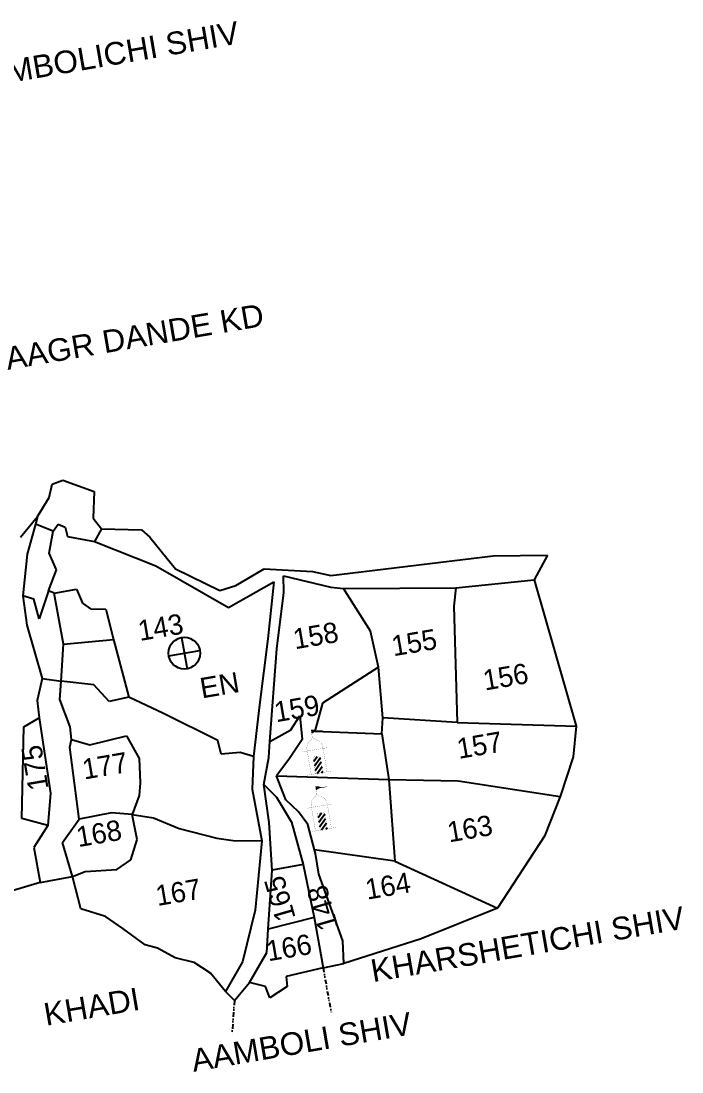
# Model space of a CAD drawing. Header units: metres. Extents: x 284659 to 287373, y 2024377 to 2026607.
# Drawn here: x 286664 to 287373, y 2024407 to 2025534 of the extents above; entities that cross this region are included whole.
import ezdxf
from ezdxf.enums import TextEntityAlignment as Align

# ---------------------------------------------------------------- set-up
doc = ezdxf.new("R2010")
doc.units = ezdxf.units.M
doc.header["$MEASUREMENT"] = 0
doc.linetypes.add('DIVIDE', pattern=[1.25, 0.5, -0.25, 0, -0.25, 0, -0.25])
for name, color, linetype in [('POLY_PARCEL', 6, 'Continuous'), ('POLY_WATER', 4, 'Continuous'), ('TEXT_MAPIN', 7, 'Continuous'), ('TEXT_MAPOUT', 7, 'Continuous'), ('TEXT_PARCEL', 7, 'Continuous'), ('V_BOUND_LINE', 7, 'Continuous'), ('V_DIVIDE_LINE', 7, 'DIVIDE')]:
    doc.layers.add(name, color=color, linetype=linetype)
doc.styles.get("Standard").update_dxf_attribs({"font": 'arial.ttf'})
doc.styles.add('TEXT_MAP', font='')
doc.styles.get('TEXT_MAP').set_extended_font_data('Kruti Dev 050')

msp = doc.modelspace()

# ---------------------------------------------------------------- hatches: boundary and pattern name
at = {"linetype": 'Continuous'}
for points in [[(286979.1, 2024771.5), (286981.4, 2024772.3), (286984.2, 2024772.5), (286987.5, 2024773.2), (286980.5, 2024773), (286978.1, 2024773.8), (286975.3, 2024773.8), (286975.9, 2024769.8), (286976.4, 2024769.9)], [(286983.7, 2024711), (286986.1, 2024711.8), (286988.8, 2024712), (286992.2, 2024712.7), (286985.1, 2024712.5), (286982.7, 2024713.3), (286980, 2024713.3), (286980.6, 2024709.3), (286981, 2024709.4)]]:
    msp.add_hatch(color=256, dxfattribs=at).paths.add_polyline_path(points)
h = msp.add_hatch(dxfattribs=at)
h.set_pattern_fill('ANSI31', color=256, scale=28.0284, angle=9.7407, style=0)
h.set_pattern_definition([(54.74074, (286390.8236, 2023830.409), (-2.860818, 2.022519), [])])
h.paths.add_polyline_path([(286977.4, 2024744.6), (286980.5, 2024726.7), (286988.2, 2024728.1), (286985.1, 2024745.9)])
h = msp.add_hatch(dxfattribs=at)
h.set_pattern_fill('ANSI31', color=256, scale=28.0284, angle=9.7407, style=0)
h.set_pattern_definition([(54.74074, (286395.458, 2023769.9286), (-2.860818, 2.022519), [])])
h.paths.add_polyline_path([(286982.1, 2024684.1), (286985.1, 2024666.3), (286992.8, 2024667.6), (286989.8, 2024685.4)])

# ---------------------------------------------------------------- linework, layer by layer
for points in [[(286836.5, 2024872.8), (286842.3, 2024839.3)], [(286822.6, 2024853.2), (286856.1, 2024858.9)]]:
    msp.add_lwpolyline(points)
at = {"linetype": 'Continuous', "const_width": 0.14}
for points in [[(286971.2, 2024751), (286970.6, 2024754.2), (286971.4, 2024758.5), (286973.5, 2024761.5), (286975.6, 2024763.2), (286976.6, 2024765.5), (286978.5, 2024764.3), (286982, 2024762.5), (286983.9, 2024761.8), (286985.8, 2024760), (286987.3, 2024757.6), (286988.2, 2024753.9)], [(286976.6, 2024765.5), (286975.3, 2024773.8), (286978.1, 2024773.8), (286980.5, 2024773), (286987.5, 2024773.2), (286984.2, 2024772.5), (286981.4, 2024772.3), (286979.1, 2024771.5), (286976.4, 2024769.9), (286975.9, 2024769.8)], [(286966.4, 2024750.2), (286993.5, 2024754.8)], [(286975.5, 2024725.9), (286971.2, 2024751)], [(286980.5, 2024726.7), (286977.4, 2024744.6), (286985.1, 2024745.9), (286988.2, 2024728.1)], [(286992.5, 2024728.8), (286988.2, 2024753.9)], [(286970.7, 2024725.1), (286998.1, 2024729.8)], [(286981.2, 2024705), (286980, 2024713.3), (286982.7, 2024713.3), (286985.1, 2024712.5), (286992.2, 2024712.7), (286988.8, 2024712), (286986.1, 2024711.8), (286983.7, 2024711), (286981, 2024709.4), (286980.6, 2024709.3)], [(286975.8, 2024690.5), (286975.3, 2024693.7), (286976, 2024698), (286978.2, 2024701), (286980.2, 2024702.8), (286981.2, 2024705), (286983.1, 2024703.8), (286986.6, 2024702), (286988.6, 2024701.3), (286990.4, 2024699.5), (286991.9, 2024697.1), (286992.8, 2024693.5)], [(286971.1, 2024689.7), (286998.1, 2024694.4)], [(286980.1, 2024665.4), (286975.8, 2024690.5)], [(286997.2, 2024668.3), (286992.8, 2024693.5)], [(286985.1, 2024666.3), (286982.1, 2024684.1), (286989.8, 2024685.4), (286992.8, 2024667.6)], [(286975.4, 2024664.6), (287002.7, 2024669.3)]]:
    msp.add_lwpolyline(points, dxfattribs=at)
msp.add_circle((286839.4, 2024856), 17)
at = {"layer": 'POLY_PARCEL'}
for p, q in [((286681.8, 2025002.4), (286679.6, 2024994.3)), ((286679.6, 2024994.3), (286670.7, 2024962)), ((286698.8, 2024986.8), (286679.6, 2024994.3)), ((286698.8, 2024986.8), (286704.2, 2024994.4)), ((286704.2, 2024994.4), (286711.4, 2024990.9)), ((286694.3, 2024963.2), (286698.8, 2024986.8)), ((286711.4, 2024990.9), (286714.1, 2024980.9)), ((286714.1, 2024980.9), (286742.9, 2024975.6)), ((286670.7, 2024962), (286666, 2024917.5)), ((286702.1, 2024945.5), (286694.3, 2024963.2)), ((286693.8, 2024922.9), (286702.1, 2024945.5)), ((286699.8, 2024920.2), (286723.8, 2024924.6)), ((286723.8, 2024924.6), (286730.1, 2024909.5)), ((287039, 2024879.6), (287010.1, 2024925.2)), ((287130.7, 2024926), (287128.5, 2024906.4)), ((286678, 2024913.9), (286666, 2024917.5)), ((286666, 2024917.5), (286670.5, 2024885.9)), ((286683.5, 2024892.9), (286678, 2024913.9)), ((286693.8, 2024922.9), (286683.5, 2024892.9)), ((286699.8, 2024920.2), (286693.8, 2024922.9)), ((286709.7, 2024865.7), (286699.8, 2024920.2)), ((286730.1, 2024909.5), (286738.8, 2024903.4)), ((286738.8, 2024903.4), (286755, 2024903.3)), ((286755, 2024903.3), (286763.5, 2024870.5)), ((287128.5, 2024906.4), (287131.9, 2024781.5)), ((286670.5, 2024885.9), (286686.9, 2024828.9)), ((287047.5, 2024841.1), (287039, 2024879.6)), ((286709.7, 2024865.7), (286763.5, 2024870.5)), ((286763.5, 2024870.5), (286779.8, 2024808.7)), ((286707.4, 2024825.8), (286709.7, 2024865.7)), ((287047.5, 2024841.1), (286987.6, 2024802.3)), ((287052.1, 2024786.8), (287047.5, 2024841.1)), ((286686.9, 2024828.9), (286681.5, 2024805.2)), ((286686.9, 2024828.9), (286707.4, 2024825.8)), ((286706, 2024806.5), (286707.4, 2024825.8)), ((286742.3, 2024822.2), (286707.4, 2024825.8)), ((286758.7, 2024804.2), (286742.3, 2024822.2)), ((286681.5, 2024805.2), (286683.7, 2024786.5)), ((286716.8, 2024777), (286706, 2024806.5)), ((286779.8, 2024808.7), (286758.7, 2024804.2)), ((286817, 2024791.4), (286779.8, 2024808.7)), ((286987.6, 2024802.3), (286979.4, 2024772.4)), ((286875.2, 2024762.4), (286817, 2024791.4)), ((286953.5, 2024773.7), (286963.3, 2024788.7)), ((286963.3, 2024788.7), (286965.7, 2024763.4)), ((286665.1, 2024678.8), (286667.3, 2024777.1)), ((286667.3, 2024777.1), (286683.7, 2024786.5)), ((286683.7, 2024786.5), (286695.7, 2024705.9)), ((286718.4, 2024763.4), (286716.8, 2024777)), ((287051.2, 2024769.5), (287052.1, 2024786.8)), ((287131.9, 2024781.5), (287052.1, 2024786.8)), ((287131.9, 2024781.5), (287259.5, 2024777.7)), ((286738.1, 2024757.9), (286777.4, 2024767.4)), ((286777.4, 2024767.4), (286791, 2024743.2)), ((286931.2, 2024761.2), (286953.5, 2024773.7)), ((286979.4, 2024772.4), (287051.2, 2024769.5)), ((287051.2, 2024769.5), (287058.7, 2024720.5)), ((286716.4, 2024755.3), (286718.4, 2024763.4)), ((286726.5, 2024678.2), (286716.4, 2024755.3)), ((286718.4, 2024763.4), (286738.1, 2024757.9)), ((286878.7, 2024747.8), (286875.2, 2024762.4)), ((286965.7, 2024763.4), (286951.4, 2024741.9)), ((286791, 2024743.2), (286791.9, 2024717.1)), ((286899.3, 2024749.4), (286878.7, 2024747.8)), ((286913.4, 2024745.2), (286899.3, 2024749.4)), ((286951.4, 2024741.9), (286938.2, 2024724.5)), ((286938.2, 2024724.5), (287058.7, 2024720.5)), ((286948.3, 2024698.7), (286938.2, 2024724.5)), ((286791.9, 2024717.1), (286790.8, 2024703.5)), ((286924.5, 2024715.1), (286938.3, 2024701.7)), ((287058.7, 2024720.5), (287133.1, 2024719)), ((287058.7, 2024720.5), (287065.1, 2024633.2)), ((287133.1, 2024719), (287242.5, 2024702.2)), ((286695.7, 2024705.9), (286693.1, 2024671.2)), ((286790.8, 2024703.5), (286783.3, 2024682.9)), ((286938.3, 2024701.7), (286954.3, 2024675)), ((286961.9, 2024685.8), (286948.3, 2024698.7)), ((286693.1, 2024671.2), (286665.1, 2024678.8)), ((286708.6, 2024653), (286726.5, 2024678.2)), ((286761.1, 2024684.8), (286726.5, 2024678.2)), ((286783.3, 2024682.9), (286761.1, 2024684.8)), ((286788.8, 2024656.3), (286783.3, 2024682.9)), ((286783.3, 2024682.9), (286806.4, 2024679.5)), ((286806.4, 2024679.5), (286833.8, 2024668.2)), ((286971.9, 2024672.3), (286961.9, 2024685.8)), ((286693.1, 2024671.2), (286678.1, 2024647.8)), ((286833.8, 2024668.2), (286874.2, 2024657.7)), ((286954.3, 2024675), (286966.8, 2024629.6)), ((286979, 2024645.2), (286971.9, 2024672.3)), ((286719.4, 2024616.6), (286708.6, 2024653)), ((286782.1, 2024634.3), (286788.8, 2024656.3)), ((286874.2, 2024657.7), (286891.8, 2024655)), ((286891.8, 2024655), (286922.4, 2024654.9)), ((286678.1, 2024647.8), (286684.8, 2024610)), ((287065.1, 2024633.2), (286979, 2024645.2)), ((286980, 2024641.4), (286979, 2024645.2)), ((286766.8, 2024624), (286782.1, 2024634.3)), ((286983.8, 2024619.2), (286980, 2024641.4)), ((287065.1, 2024633.2), (287175.4, 2024582.6)), ((286719.4, 2024616.6), (286732.9, 2024622)), ((286732.9, 2024622), (286766.8, 2024624)), ((286966.8, 2024629.6), (286933.5, 2024623.5)), ((286966.8, 2024629.6), (286978.5, 2024572.7)), ((287009.4, 2024547.6), (286983.8, 2024619.2)), ((286978.5, 2024572.7), (286929.2, 2024560)), ((286978.5, 2024572.7), (286988.2, 2024518.8)), ((287010.6, 2024523.5), (287009.4, 2024547.6))]:
    msp.add_line(p, q, dxfattribs=at)
at = {"layer": 'POLY_WATER'}
for p, q in [((286750.4, 2024989.4), (286742.9, 2024975.6)), ((286742.9, 2024975.6), (286808.9, 2024949.6)), ((286808.9, 2024949.6), (286886.9, 2024905)), ((286946.2, 2024920.9), (286945.9, 2024938.9)), ((286945.9, 2024938.9), (286996.5, 2024926.7)), ((286886.9, 2024905), (286935.5, 2024932.4)), ((286935.5, 2024932.4), (286928.8, 2024871.3)), ((286996.5, 2024926.7), (287010.1, 2024925.2)), ((287010.1, 2024925.2), (287130.7, 2024926)), ((287130.7, 2024926), (287214.6, 2024934.5)), ((286938.5, 2024860.6), (286946.2, 2024920.9)), ((286928.8, 2024871.3), (286920.1, 2024800.5)), ((286931.2, 2024761.2), (286938.5, 2024860.6)), ((286920.1, 2024800.5), (286913.4, 2024745.2)), ((286929.9, 2024744.2), (286931.2, 2024761.2)), ((286913.4, 2024745.2), (286912, 2024710.1)), ((286924.5, 2024715.1), (286929.9, 2024744.2)), ((286912, 2024710.1), (286922.4, 2024654.9)), ((286930.5, 2024674.3), (286924.5, 2024715.1)), ((286933.5, 2024623.5), (286930.5, 2024674.3)), ((286922.4, 2024654.9), (286915.2, 2024580.5)), ((286929.2, 2024560), (286933.5, 2024623.5)), ((286915.2, 2024580.5), (286901.9, 2024525)), ((286927.8, 2024535.1), (286929.2, 2024560)), ((286909.4, 2024502.9), (286927.8, 2024535.1)), ((286901.9, 2024525), (286883.6, 2024493.4))]:
    msp.add_line(p, q, dxfattribs=at)
at = {"layer": 'V_BOUND_LINE'}
for p, q in [((286694.3, 2025022.9), (286697.6, 2025037.2)), ((286697.6, 2025037.2), (286708.9, 2025041.4)), ((286708.9, 2025041.4), (286742.7, 2025029.2)), ((286742.7, 2025029.2), (286741.6, 2025000.7)), ((286681.8, 2025002.4), (286694.3, 2025022.9)), ((286663.7, 2024980.3), (286681.8, 2025002.4)), ((286741.6, 2025000.7), (286750.4, 2024989.4)), ((286750.4, 2024989.4), (286793.5, 2024988.2)), ((286793.5, 2024988.2), (286802.5, 2024980.3)), ((286802.5, 2024980.3), (286814.6, 2024965.3)), ((286814.6, 2024965.3), (286829.8, 2024946.5)), ((286996.5, 2024939.1), (287170.7, 2024960.4)), ((287170.7, 2024960.4), (287228.9, 2024961)), ((287228.9, 2024961), (287214.6, 2024934.5)), ((286829.8, 2024946.5), (286877.5, 2024923)), ((286894.6, 2024928.5), (286924.9, 2024946.5)), ((286924.9, 2024946.5), (286976.9, 2024943.4)), ((286976.9, 2024943.4), (286996.5, 2024939.1)), ((286877.5, 2024923), (286894.6, 2024928.5)), ((287214.6, 2024934.5), (287259.5, 2024777.7)), ((287259.5, 2024777.7), (287256.6, 2024744.9)), ((287256.6, 2024744.9), (287242.5, 2024702.2)), ((287242.5, 2024702.2), (287225.8, 2024659.9)), ((287225.8, 2024659.9), (287175.4, 2024582.6)), ((286684.8, 2024610), (286629, 2024593.8)), ((286684.8, 2024610), (286719.4, 2024616.6)), ((286728.3, 2024581.9), (286719.4, 2024616.6)), ((286754.9, 2024573.8), (286728.3, 2024581.9)), ((287175.4, 2024582.6), (287093.5, 2024549.7)), ((286773.5, 2024560.7), (286754.9, 2024573.8)), ((286797.2, 2024543.3), (286773.5, 2024560.7)), ((286810.5, 2024539.9), (286797.2, 2024543.3)), ((287093.5, 2024549.7), (287010.6, 2024523.5)), ((286829.4, 2024529.5), (286810.5, 2024539.9)), ((286850, 2024524.4), (286829.4, 2024529.5)), ((286867.4, 2024512.9), (286850, 2024524.4)), ((286988.2, 2024518.8), (286948.7, 2024509.5)), ((286988.2, 2024518.8), (287010.6, 2024523.5)), ((286883.6, 2024493.4), (286867.4, 2024512.9)), ((286948.7, 2024509.5), (286949.7, 2024498.5)), ((286893, 2024483.8), (286909.4, 2024502.9)), ((286926.5, 2024498.8), (286909.4, 2024502.9)), ((286931.1, 2024486.7), (286926.5, 2024498.8)), ((286949.7, 2024498.5), (286931.1, 2024486.7)), ((286893, 2024483.8), (286883.6, 2024493.4))]:
    msp.add_line(p, q, dxfattribs=at)
at = {"layer": 'V_DIVIDE_LINE', "ltscale": 10}
for p, q in [((286988.2, 2024518.8), (286997.1, 2024469.7)), ((286893, 2024483.8), (286890.6, 2024447.7))]:
    msp.add_line(p, q, dxfattribs=at)

# ---------------------------------------------------------------- texts
at = {"layer": 'TEXT_MAPIN'}
msp.add_text('EN', height=21.82, rotation=9.7407, dxfattribs=at).set_placement((286879, 2024811), align=Align.CENTER)
at = {"layer": 'TEXT_MAPOUT'}
for s, height, p in [('MAUJE AAMBOLICHI SHIV', 24.249, (286691.8, 2025474.1)), ('AAGR DANDE KD', 24.249, (286788, 2025183.3)), ('KHARSHETICHI SHIV', 24.249, (287209.5, 2024532.1)), ('KHADI', 24.25, (286742, 2024465.2)), ('AAMBOLI SHIV', 24.249, (286967, 2024427.3))]:
    msp.add_text(s, height=height, rotation=9.7407, dxfattribs=at).set_placement(p, align=Align.CENTER)
at = {"layer": 'TEXT_PARCEL', "style": 'TEXT_MAP'}
for s, rotation, p in [('143', 9.7407, (286815.7, 2024873.1)), ('158', 9.7407, (286982.1, 2024864.2)), ('155', 9.7407, (287087.7, 2024856.7)), ('156', 9.7407, (287185.8, 2024820)), ('159', 9.7407, (286961.8, 2024786)), ('157', 9.7407, (287157.8, 2024746.7)), ('175', 99.7407, (286689.8, 2024734.9)), ('177', 9.7407, (286756, 2024724.6)), ('168', 9.7407, (286749.6, 2024652.1)), ('163', 9.7407, (287147.4, 2024657.2)), ('164', 9.7407, (287059.5, 2024595.8)), ('167', 9.7407, (286834.6, 2024589)), ('165', 106.0846, (286952.2, 2024595.7)), ('148', 106.0846, (286998, 2024585.7)), ('166', 9.7407, (286953.4, 2024529.7))]:
    msp.add_text(s, height=21.82, rotation=rotation, dxfattribs=at).set_placement(p, align=Align.CENTER)

doc.saveas('drawing.dxf')
